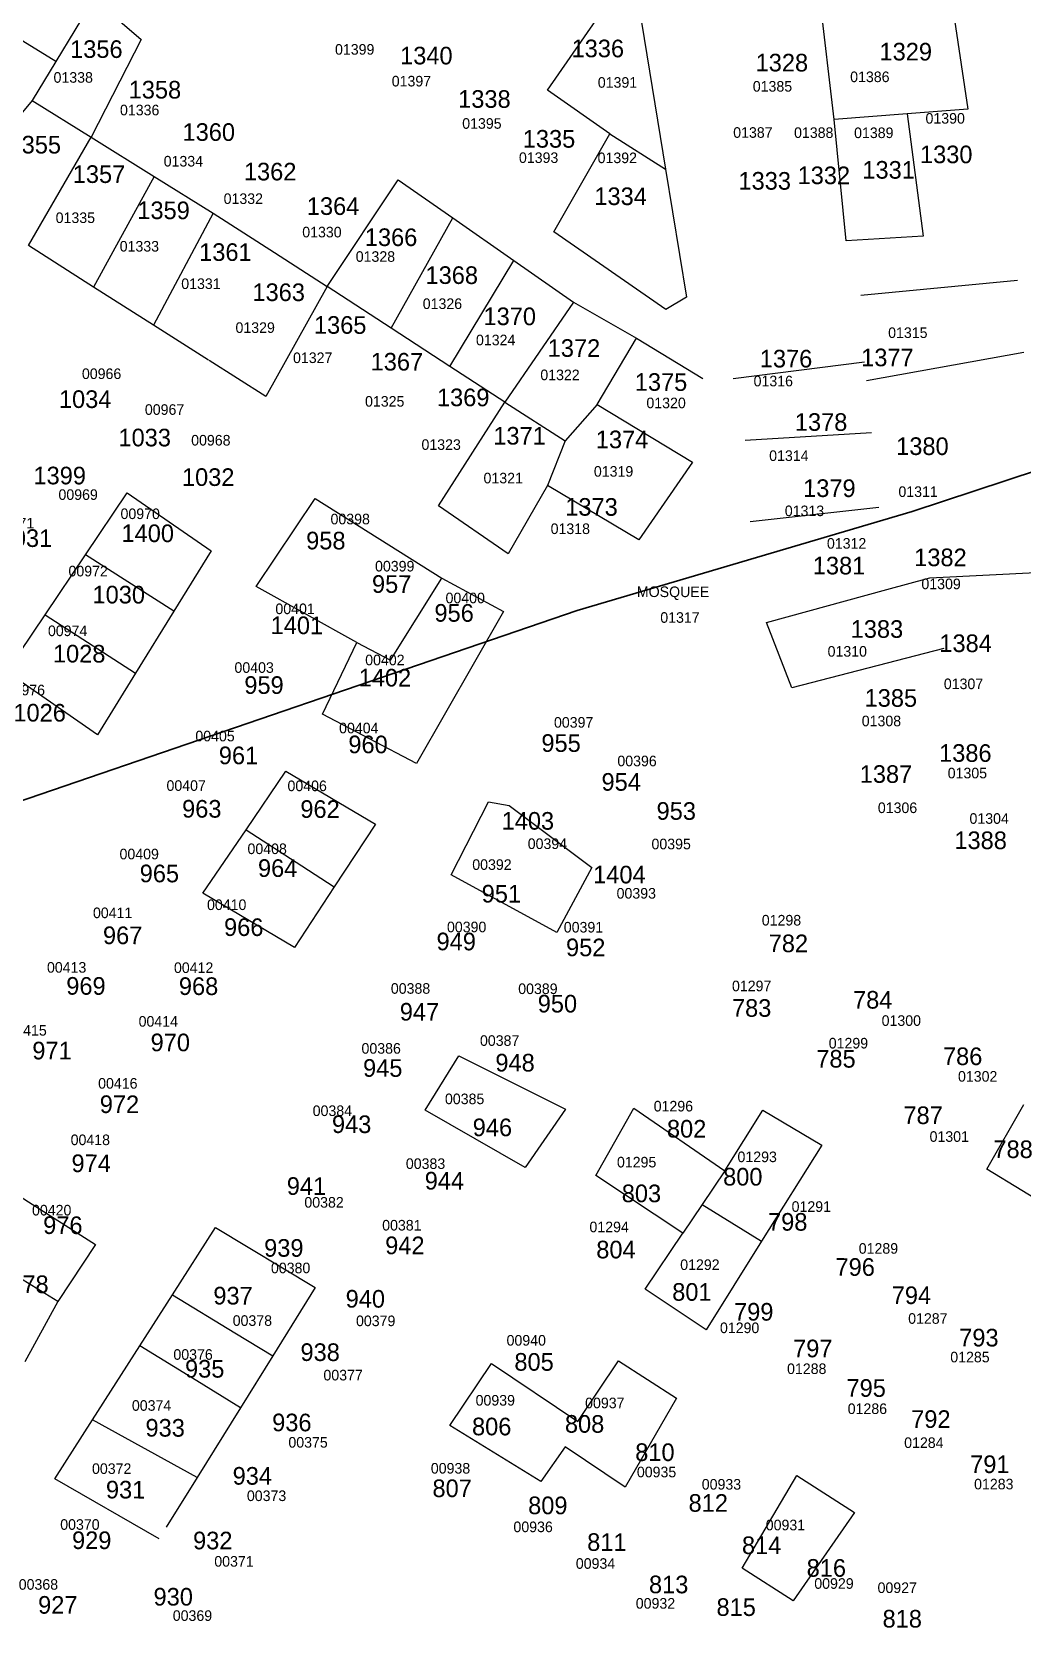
# Model space of a CAD drawing. Header units: metres. Extents: x 245232 to 248406, y 1633796 to 1637634.
# Drawn here: x 245632.6 to 245772.9, y 1635329.7 to 1635555.4 of the extents above; entities that cross this region are included whole.
import ezdxf
from ezdxf.enums import TextEntityAlignment as Align

# ---------------------------------------------------------------- set-up
doc = ezdxf.new("R2010")
doc.units = ezdxf.units.M
doc.header["$MEASUREMENT"] = 0
for name, color, linetype in [('historique_numero_parcelle', 7, 'Continuous'), ('limites_sections', 7, 'Continuous'), ('numero_lot', 7, 'Continuous')]:
    doc.layers.add(name, color=color, linetype=linetype)
doc.layers.add('LIMITES_PARCELLES', color=7, linetype='Continuous', lineweight=0, true_color=0xffffff)
doc.layers.add('Toponymie', color=7, linetype='Continuous', lineweight=30)
doc.styles.add('Style-ENGINEERING', font='ENGINEERING.shx')
doc.styles.add('Style-FANCY', font='FANCY.shx')
doc.styles.add('Style-WORKING', font='WORKING.shx')

msp = doc.modelspace()

# ---------------------------------------------------------------- linework, layer by layer
at = {"layer": 'limites_parcelles'}
for p, q in [((245762.052, 1635565.423), (245765.229, 1635544.456)), ((245746.283, 1635542.986), (245743.849, 1635563.412)), ((245641.373, 1635560.134), (245635.976, 1635551.224)), ((245641.373, 1635560.134), (245648.056, 1635554.336)), ((245705.622, 1635547.145), (245714.089, 1635559.316)), ((245718.984, 1635556.802), (245722.377, 1635535.951)), ((245635.976, 1635551.224), (245628.84, 1635555.61)), ((245648.056, 1635554.336), (245640.958, 1635540.457)), ((245635.976, 1635551.224), (245632.605, 1635545.658)), ((245714.486, 1635540.927), (245705.622, 1635547.145)), ((245632.605, 1635545.658), (245629.877, 1635542.354)), ((245632.605, 1635545.658), (245640.958, 1635540.457)), ((245756.634, 1635543.789), (245746.283, 1635542.986)), ((245747.949, 1635525.767), (245746.283, 1635542.986)), ((245765.229, 1635544.456), (245756.634, 1635543.789)), ((245756.634, 1635543.789), (245758.902, 1635526.447)), ((245632.075, 1635525.087), (245640.958, 1635540.457)), ((245640.958, 1635540.457), (245649.892, 1635534.894)), ((245706.548, 1635527.037), (245714.486, 1635540.927)), ((245714.486, 1635540.927), (245722.377, 1635535.951)), ((245722.377, 1635535.951), (245725.334, 1635517.776)), ((245649.892, 1635534.894), (245644.039, 1635524.213)), ((245649.892, 1635534.894), (245658.262, 1635529.683)), ((245674.409, 1635519.306), (245684.463, 1635534.44)), ((245684.463, 1635534.44), (245692.214, 1635529.03)), ((245658.262, 1635529.683), (245649.795, 1635513.808)), ((245658.262, 1635529.683), (245666.94, 1635524.106)), ((245683.499, 1635513.386), (245692.214, 1635529.03)), ((245692.214, 1635529.03), (245692.214, 1635529.03)), ((245692.214, 1635529.03), (245700.858, 1635522.998)), ((245722.423, 1635516.056), (245706.548, 1635527.037)), ((245641.3, 1635519.215), (245632.075, 1635525.087)), ((245758.902, 1635526.447), (245747.949, 1635525.767)), ((245644.039, 1635524.213), (245641.3, 1635519.215)), ((245666.94, 1635524.106), (245674.409, 1635519.306)), ((245691.823, 1635507.965), (245700.858, 1635522.998)), ((245700.858, 1635522.998), (245700.858, 1635522.998)), ((245700.858, 1635522.998), (245709.334, 1635517.083)), ((245750.04, 1635518.088), (245772.265, 1635520.205)), ((245649.795, 1635513.808), (245641.3, 1635519.215)), ((245674.409, 1635519.306), (245665.738, 1635503.694)), ((245683.499, 1635513.386), (245674.409, 1635519.306)), ((245725.334, 1635517.776), (245722.423, 1635516.056)), ((245709.334, 1635517.083), (245699.597, 1635502.901)), ((245709.334, 1635517.083), (245718.243, 1635511.955)), ((245657.623, 1635508.842), (245649.795, 1635513.808)), ((245691.823, 1635507.965), (245683.499, 1635513.386)), ((245712.687, 1635502.563), (245718.243, 1635511.955)), ((245718.243, 1635511.955), (245727.636, 1635506.267)), ((245665.738, 1635503.694), (245657.719, 1635508.781)), ((245773.134, 1635509.952), (245750.834, 1635505.918)), ((245699.597, 1635502.901), (245691.823, 1635507.965)), ((245731.95, 1635506.269), (245750.587, 1635508.599)), ((245690.178, 1635488.19), (245699.597, 1635502.901)), ((245699.597, 1635502.901), (245708.17, 1635497.398)), ((245712.687, 1635502.563), (245708.17, 1635497.398)), ((245712.687, 1635502.563), (245726.18, 1635494.361)), ((245751.56, 1635498.561), (245733.636, 1635497.451)), ((245708.17, 1635497.398), (245705.622, 1635491.053)), ((245726.18, 1635494.361), (245718.591, 1635483.355)), ((245705.622, 1635491.053), (245700.066, 1635481.396)), ((245718.591, 1635483.355), (245705.622, 1635491.053)), ((245640.182, 1635481.259), (245646.084, 1635490.041)), ((245646.084, 1635490.041), (245657.997, 1635481.793)), ((245664.355, 1635476.76), (245672.716, 1635489.249)), ((245672.716, 1635489.249), (245690.673, 1635477.956)), ((245700.066, 1635481.396), (245690.178, 1635488.19)), ((245734.381, 1635485.992), (245752.603, 1635487.998)), ((245657.997, 1635481.793), (245652.709, 1635473.254)), ((245634.458, 1635472.742), (245640.182, 1635481.259)), ((245652.709, 1635473.254), (245640.182, 1635481.259)), ((245683.397, 1635466.315), (245690.673, 1635477.956)), ((245690.673, 1635477.956), (245699.405, 1635473.194)), ((245753.754, 1635476.335), (245759.83, 1635478.004)), ((245759.83, 1635478.004), (245775.775, 1635478.787)), ((245678.635, 1635468.828), (245664.355, 1635476.76)), ((245736.699, 1635471.652), (245753.754, 1635476.335)), ((245629.033, 1635464.669), (245634.458, 1635472.742)), ((245634.458, 1635472.742), (245647.274, 1635464.478)), ((245652.709, 1635473.254), (245647.274, 1635464.478)), ((245652.709, 1635473.254), (245652.709, 1635473.254)), ((245699.405, 1635473.194), (245687.101, 1635451.63)), ((245740.251, 1635462.394), (245736.699, 1635471.652)), ((245673.74, 1635458.642), (245678.635, 1635468.828)), ((245678.635, 1635468.828), (245683.397, 1635466.315)), ((245761.814, 1635467.95), (245740.251, 1635462.394)), ((245641.858, 1635455.731), (245629.033, 1635464.669)), ((245647.274, 1635464.478), (245641.858, 1635455.731)), ((245647.274, 1635464.478), (245647.274, 1635464.478)), ((245687.101, 1635451.63), (245673.74, 1635458.642)), ((245662.939, 1635442.268), (245668.581, 1635450.572)), ((245668.581, 1635450.572), (245681.281, 1635443.031)), ((245691.996, 1635435.888), (245697.288, 1635446.206)), ((245697.288, 1635446.206), (245700.198, 1635445.677)), ((245700.198, 1635445.677), (245711.941, 1635436.892)), ((245656.807, 1635433.242), (245662.939, 1635442.268)), ((245662.939, 1635442.268), (245670.828, 1635437.144)), ((245681.281, 1635443.031), (245675.43, 1635434.154)), ((245670.828, 1635437.144), (245675.43, 1635434.154)), ((245711.941, 1635436.892), (245706.945, 1635427.685)), ((245706.945, 1635427.685), (245691.996, 1635435.888)), ((245669.771, 1635425.569), (245656.807, 1635433.242)), ((245675.43, 1635434.154), (245669.771, 1635425.569)), ((245688.313, 1635402.509), (245693.094, 1635410.217)), ((245693.094, 1635410.217), (245708.178, 1635402.653)), ((245712.505, 1635393.234), (245717.864, 1635402.767)), ((245717.864, 1635402.767), (245730.776, 1635393.877)), ((245767.904, 1635394.126), (245773.125, 1635403.312)), ((245702.479, 1635394.383), (245688.313, 1635402.509)), ((245708.178, 1635402.653), (245702.479, 1635394.383)), ((245730.776, 1635393.877), (245736.163, 1635402.479)), ((245736.163, 1635402.479), (245744.506, 1635397.549)), ((245744.506, 1635397.549), (245735.979, 1635383.932)), ((245730.776, 1635393.877), (245727.571, 1635389.126)), ((245783.305, 1635384.696), (245767.904, 1635394.126)), ((245628.315, 1635391.921), (245641.601, 1635383.449)), ((245724.809, 1635385.032), (245712.505, 1635393.234)), ((245727.571, 1635389.126), (245724.809, 1635385.032)), ((245727.571, 1635389.126), (245735.979, 1635383.932)), ((245652.501, 1635376.328), (245658.581, 1635385.87)), ((245658.581, 1635385.87), (245672.698, 1635377.329)), ((245719.469, 1635377.116), (245724.809, 1635385.032)), ((245641.601, 1635383.449), (245636.249, 1635375.361)), ((245735.979, 1635383.932), (245728.108, 1635371.363)), ((245636.249, 1635375.361), (245630.722, 1635378.766)), ((245647.887, 1635369.086), (245652.501, 1635376.328)), ((245652.501, 1635376.328), (245661.355, 1635370.934)), ((245672.698, 1635377.329), (245666.709, 1635367.672)), ((245728.108, 1635371.363), (245719.469, 1635377.116)), ((245636.249, 1635375.361), (245631.573, 1635366.799)), ((245641.179, 1635358.56), (245647.887, 1635369.086)), ((245655.356, 1635364.481), (245647.887, 1635369.086)), ((245661.355, 1635370.934), (245666.709, 1635367.672)), ((245666.709, 1635367.672), (245662.137, 1635360.301)), ((245691.787, 1635357.785), (245697.687, 1635366.583)), ((245697.687, 1635366.583), (245709.963, 1635358.328)), ((245709.963, 1635358.328), (245715.69, 1635366.967)), ((245715.69, 1635366.967), (245723.92, 1635361.671)), ((245662.137, 1635360.301), (245655.356, 1635364.481)), ((245662.137, 1635360.301), (245655.987, 1635350.385)), ((245723.92, 1635361.671), (245716.635, 1635349.021)), ((245635.85, 1635350.196), (245641.179, 1635358.56)), ((245655.987, 1635350.385), (245641.179, 1635358.56)), ((245704.692, 1635349.82), (245691.787, 1635357.785)), ((245708.169, 1635354.736), (245704.692, 1635349.82)), ((245716.635, 1635349.021), (245708.169, 1635354.736)), ((245650.598, 1635341.695), (245635.85, 1635350.196)), ((245655.987, 1635350.385), (245651.617, 1635343.338)), ((245733.214, 1635337.565), (245740.996, 1635350.681)), ((245740.996, 1635350.681), (245749.127, 1635345.447)), ((245749.127, 1635345.447), (245740.449, 1635332.931)), ((245740.449, 1635332.931), (245733.214, 1635337.565))]:
    msp.add_line(p, q, dxfattribs=at)
at = {"layer": 'limites_sections', "flags": 128}
msp.add_lwpolyline([(246128.206, 1635727.098), (246186.553, 1635682.48), (246186.553, 1635682.48), (246192.559, 1635664.461), (246182.584, 1635671.289), (246145.211, 1635680.152), (246130.526, 1635682.772), (246116.548, 1635692.48), (246162.421, 1635620.487), (246153.362, 1635614.467), (246145.698, 1635609.373), (246144.254, 1635608.414), (246137.491, 1635603.92), (246124.871, 1635601.152), (246080.756, 1635591.475), (246056.249, 1635586.1), (245757.299, 1635487.38), (245709.851, 1635473.352), (245450.458, 1635384.497), (245338.384, 1635452.238), (245352.23, 1635460.654), (245385.352, 1635510.608), (245506.207, 1635694.504), (245674.383, 1635951.917)], dxfattribs=at)

# ---------------------------------------------------------------- texts
at = {"layer": 'historique_numero_parcelle', "style": 'Style-FANCY'}
for s, p in [('01399', (245678.322, 1635552.918)), ('01338', (245638.434, 1635548.941)), ('01386', (245751.325, 1635549.028)), ('01397', (245686.359, 1635548.415)), ('01391', (245715.561, 1635548.233)), ('01385', (245737.525, 1635547.68)), ('01336', (245647.85, 1635544.319)), ('01395', (245696.347, 1635542.413)), ('01390', (245762.003, 1635543.139)), ('01387', (245734.751, 1635541.132)), ('01388', (245743.373, 1635541.112)), ('01389', (245751.881, 1635541.093)), ('01393', (245704.384, 1635537.564)), ('01392', (245715.535, 1635537.539)), ('01334', (245654.042, 1635537.06)), ('01332', (245662.536, 1635531.751)), ('01335', (245638.733, 1635529.046)), ('01330', (245673.678, 1635527.01)), ('01333', (245647.806, 1635525)), ('01328', (245681.258, 1635523.544)), ('01331', (245656.531, 1635519.69)), ('01326', (245690.753, 1635516.853)), ('01329', (245664.219, 1635513.463)), ('01315', (245756.706, 1635512.743)), ('01324', (245698.296, 1635511.709)), ('01327', (245672.371, 1635509.19)), ('00966', (245642.454, 1635506.925)), ('01322', (245707.416, 1635506.76)), ('01316', (245737.639, 1635505.888)), ('00967', (245651.377, 1635501.845)), ('01325', (245682.575, 1635503.007)), ('01320', (245722.451, 1635502.783)), ('00968', (245657.936, 1635497.493)), ('01323', (245690.575, 1635496.877)), ('01314', (245739.847, 1635495.304)), ('01319', (245715.005, 1635493.075)), ('01321', (245699.368, 1635492.126)), ('01311', (245758.164, 1635490.201)), ('00969', (245639.13, 1635489.782)), ('00971', (245630.12, 1635485.73)), ('00970', (245647.926, 1635487.068)), ('00398', (245677.686, 1635486.318)), ('01313', (245742.063, 1635487.479)), ('01318', (245708.876, 1635484.941)), ('01312', (245748.031, 1635482.866)), ('00972', (245640.55, 1635478.937)), ('00399', (245683.993, 1635479.634)), ('01309', (245761.419, 1635477.118)), ('00400', (245693.985, 1635475.126)), ('00401', (245669.872, 1635473.588)), ('01317', (245724.415, 1635472.355)), ('00974', (245637.64, 1635470.468)), ('01310', (245748.126, 1635467.555)), ('00403', (245664.071, 1635465.257)), ('00402', (245682.599, 1635466.331)), ('01307', (245764.599, 1635462.947)), ('00976', (245631.643, 1635462.07)), ('00404', (245678.899, 1635456.681)), ('00397', (245709.347, 1635457.485)), ('01308', (245752.965, 1635457.684)), ('00405', (245658.53, 1635455.545)), ('00396', (245718.334, 1635452.011)), ('01305', (245765.145, 1635450.297)), ('00407', (245654.441, 1635448.523)), ('00406', (245671.587, 1635448.483)), ('01306', (245755.246, 1635445.375)), ('01304', (245768.234, 1635443.85)), ('00394', (245705.629, 1635440.278)), ('00409', (245647.784, 1635438.813)), ('00408', (245665.918, 1635439.56)), ('00395', (245723.169, 1635440.237)), ('00392', (245697.771, 1635437.318)), ('00410', (245660.183, 1635431.622)), ('00393', (245718.224, 1635433.246)), ('00411', (245644.02, 1635430.477)), ('01298', (245738.801, 1635429.428)), ('00390', (245694.186, 1635428.471)), ('00391', (245710.741, 1635428.434)), ('00413', (245637.499, 1635422.739)), ('00412', (245655.499, 1635422.697)), ('01297', (245734.576, 1635420.107)), ('00388', (245686.233, 1635419.751)), ('00389', (245704.283, 1635419.709)), ('00415', (245631.894, 1635413.814)), ('00414', (245650.488, 1635415.086)), ('01300', (245755.783, 1635415.196)), ('00386', (245682.074, 1635411.251)), ('00387', (245698.862, 1635412.362)), ('01299', (245748.287, 1635411.993)), ('01302', (245766.604, 1635407.286)), ('00416', (245644.753, 1635406.294)), ('00384', (245675.157, 1635402.412)), ('00385', (245693.9, 1635404.094)), ('01296', (245723.483, 1635403.061)), ('00418', (245640.858, 1635398.287)), ('01301', (245762.577, 1635398.752)), ('01295', (245718.275, 1635395.122)), ('01293', (245735.357, 1635395.872)), ('00383', (245688.36, 1635394.908)), ('00382', (245673.977, 1635389.421)), ('01291', (245743.027, 1635388.823)), ('00420', (245635.382, 1635388.312)), ('00381', (245685.005, 1635386.176)), ('01294', (245714.378, 1635385.932)), ('01289', (245752.539, 1635382.887)), ('00380', (245669.241, 1635380.118)), ('01292', (245727.241, 1635380.58)), ('00378', (245663.821, 1635372.656)), ('00379', (245681.295, 1635372.616)), ('01287', (245759.545, 1635372.949)), ('01290', (245732.871, 1635371.63)), ('00940', (245702.633, 1635369.853)), ('00376', (245655.417, 1635367.846)), ('01288', (245742.382, 1635365.826)), ('01285', (245765.511, 1635367.481)), ('00377', (245676.679, 1635364.921)), ('00939', (245698.244, 1635361.353)), ('00374', (245649.537, 1635360.614)), ('00937', (245713.764, 1635360.973)), ('01286', (245750.975, 1635360.155)), ('00375', (245671.713, 1635355.389)), ('01284', (245758.979, 1635355.34)), ('00372', (245643.884, 1635351.658)), ('00938', (245691.899, 1635351.708)), ('00935', (245721.099, 1635351.181)), ('00373', (245665.833, 1635347.812)), ('00933', (245730.293, 1635349.435)), ('01283', (245768.886, 1635349.469)), ('00370', (245639.381, 1635343.735)), ('00936', (245703.607, 1635343.402)), ('00931', (245739.361, 1635343.664)), ('00371', (245661.213, 1635338.51)), ('00934', (245712.447, 1635338.207)), ('00368', (245633.499, 1635335.238)), ('00929', (245746.24, 1635335.369)), ('00927', (245755.206, 1635334.773)), ('00932', (245720.942, 1635332.553)), ('00369', (245655.331, 1635330.819))]:
    msp.add_text(s, height=1.5, dxfattribs=at).set_placement(p, align=Align.MIDDLE_CENTER)
at = {"layer": 'numero_lot', "linetype": 'Continuous', "style": 'Style-WORKING'}
for s, p in [('1356', (245637.99, 1635551.722)), ('1336', (245709.051, 1635551.813)), ('1329', (245752.695, 1635551.357)), ('1340', (245684.754, 1635550.798)), ('1328', (245735.136, 1635549.801)), ('1358', (245646.289, 1635545.963)), ('1338', (245692.982, 1635544.645)), ('1355', (245629.265, 1635538.166)), ('1360', (245653.922, 1635539.955)), ('1335', (245702.136, 1635538.993)), ('1330', (245758.429, 1635536.79)), ('1357', (245638.365, 1635533.987)), ('1362', (245662.62, 1635534.346)), ('1332', (245741.084, 1635533.817)), ('1331', (245750.262, 1635534.594)), ('1333', (245732.704, 1635533.037)), ('1359', (245647.515, 1635528.858)), ('1364', (245671.536, 1635529.451)), ('1334', (245712.282, 1635530.849)), ('1366', (245679.755, 1635525.04)), ('1361', (245656.278, 1635522.933)), ('1368', (245688.356, 1635519.665)), ('1363', (245663.829, 1635517.241)), ('1370', (245696.57, 1635513.823)), ('1365', (245672.545, 1635512.597)), ('1372', (245705.669, 1635509.326)), ('1367', (245680.58, 1635507.387)), ('1376', (245735.725, 1635507.824)), ('1377', (245750.092, 1635507.99)), ('1375', (245718.01, 1635504.507)), ('1034', (245636.407, 1635502.077)), ('1369', (245689.977, 1635502.326)), ('1378', (245740.693, 1635498.834)), ('1033', (245644.841, 1635496.634)), ('1371', (245697.961, 1635496.884)), ('1374', (245712.488, 1635496.368)), ('1380', (245755.052, 1635495.409)), ('1399', (245632.796, 1635491.247)), ('1032', (245653.838, 1635491.024)), ('1379', (245741.869, 1635489.453)), ('1373', (245708.161, 1635486.796)), ('1031', (245628.014, 1635482.373)), ('1400', (245645.271, 1635483.059)), ('958', (245671.44, 1635482.02)), ('1382', (245757.608, 1635479.64)), ('1381', (245743.239, 1635478.476)), ('957', (245680.767, 1635475.858)), ('1030', (245641.163, 1635474.357)), ('956', (245689.62, 1635471.763)), ('1401', (245666.404, 1635470.006)), ('1383', (245748.607, 1635469.485)), ('1028', (245635.557, 1635465.985)), ('1384', (245761.172, 1635467.461)), ('959', (245662.678, 1635461.532)), ('1402', (245678.881, 1635462.582)), ('1385', (245750.579, 1635459.704)), ('1026', (245629.952, 1635457.614)), ('960', (245677.421, 1635453.113)), ('955', (245704.778, 1635453.308)), ('961', (245659.064, 1635451.558)), ('1386', (245761.136, 1635451.898)), ('954', (245713.295, 1635447.796)), ('1387', (245749.888, 1635448.917)), ('963', (245653.86, 1635443.984)), ('962', (245670.617, 1635443.945)), ('953', (245721.097, 1635443.675)), ('1403', (245699.141, 1635442.28)), ('1388', (245763.303, 1635439.523)), ('965', (245647.853, 1635434.815)), ('964', (245664.613, 1635435.575)), ('1404', (245712.113, 1635434.659)), ('951', (245696.316, 1635431.939)), ('966', (245659.806, 1635427.201)), ('967', (245642.647, 1635426.043)), ('949', (245689.918, 1635425.168)), ('952', (245708.266, 1635424.328)), ('782', (245736.988, 1635424.904)), ('969', (245637.444, 1635418.869)), ('968', (245653.403, 1635418.832)), ('950', (245704.258, 1635416.353)), ('784', (245748.937, 1635416.899)), ('947', (245684.709, 1635415.2)), ('783', (245731.782, 1635415.741)), ('971', (245632.634, 1635409.697)), ('970', (245649.394, 1635410.856)), ('945', (245679.505, 1635407.229)), ('948', (245698.256, 1635407.984)), ('785', (245743.732, 1635408.534)), ('786', (245761.684, 1635408.891)), ('972', (245642.193, 1635402.089)), ('787', (245756.079, 1635400.527)), ('943', (245675.098, 1635399.255)), ('946', (245695.043, 1635398.81)), ('802', (245722.567, 1635398.61)), ('788', (245768.833, 1635395.711)), ('974', (245638.184, 1635393.713)), ('944', (245688.244, 1635391.241)), ('800', (245730.529, 1635391.81)), ('941', (245668.696, 1635390.488)), ('803', (245716.163, 1635389.45)), ('976', (245634.173, 1635384.939)), ('798', (245736.897, 1635385.412)), ('942', (245682.639, 1635382.073)), ('939', (245665.485, 1635381.713)), ('804', (245712.554, 1635381.48)), ('796', (245746.456, 1635379.008)), ('978', (245629.366, 1635376.565)), ('801', (245723.312, 1635375.472)), ('937', (245658.288, 1635374.944)), ('940', (245677.036, 1635374.501)), ('794', (245754.425, 1635375.001)), ('799', (245732.081, 1635372.659)), ('793', (245763.985, 1635368.995)), ('938', (245670.636, 1635366.931)), ('797', (245740.446, 1635367.454)), ('935', (245654.275, 1635364.574)), ('805', (245700.95, 1635365.55)), ('795', (245748.012, 1635361.852)), ('792', (245757.177, 1635357.443)), ('933', (245648.672, 1635356.204)), ('936', (245666.624, 1635356.961)), ('806', (245694.944, 1635356.389)), ('808', (245708.109, 1635356.758)), ('810', (245718.073, 1635352.746)), ('791', (245765.539, 1635351.04)), ('934', (245661.022, 1635349.39)), ('931', (245643.067, 1635347.435)), ('807', (245689.34, 1635347.626)), ('809', (245702.897, 1635345.202)), ('812', (245725.635, 1635345.548)), ('929', (245638.263, 1635340.26)), ('932', (245655.416, 1635340.22)), ('811', (245711.262, 1635339.996)), ('814', (245733.201, 1635339.547)), ('816', (245742.368, 1635336.335)), ('813', (245720.024, 1635333.992)), ('927', (245633.455, 1635331.09)), ('930', (245649.813, 1635332.25)), ('815', (245729.59, 1635330.779)), ('818', (245753.123, 1635329.13))]:
    msp.add_text(s, height=2.5, rotation=359.8677, dxfattribs=at).set_placement(p)
at = {"layer": 'toponymie', "style": 'Style-ENGINEERING'}
msp.add_text('MOSQUEE', height=1.5, rotation=359.8677, dxfattribs=at).set_placement((245723.432, 1635476.002), align=Align.MIDDLE_CENTER)

doc.saveas('drawing.dxf')
